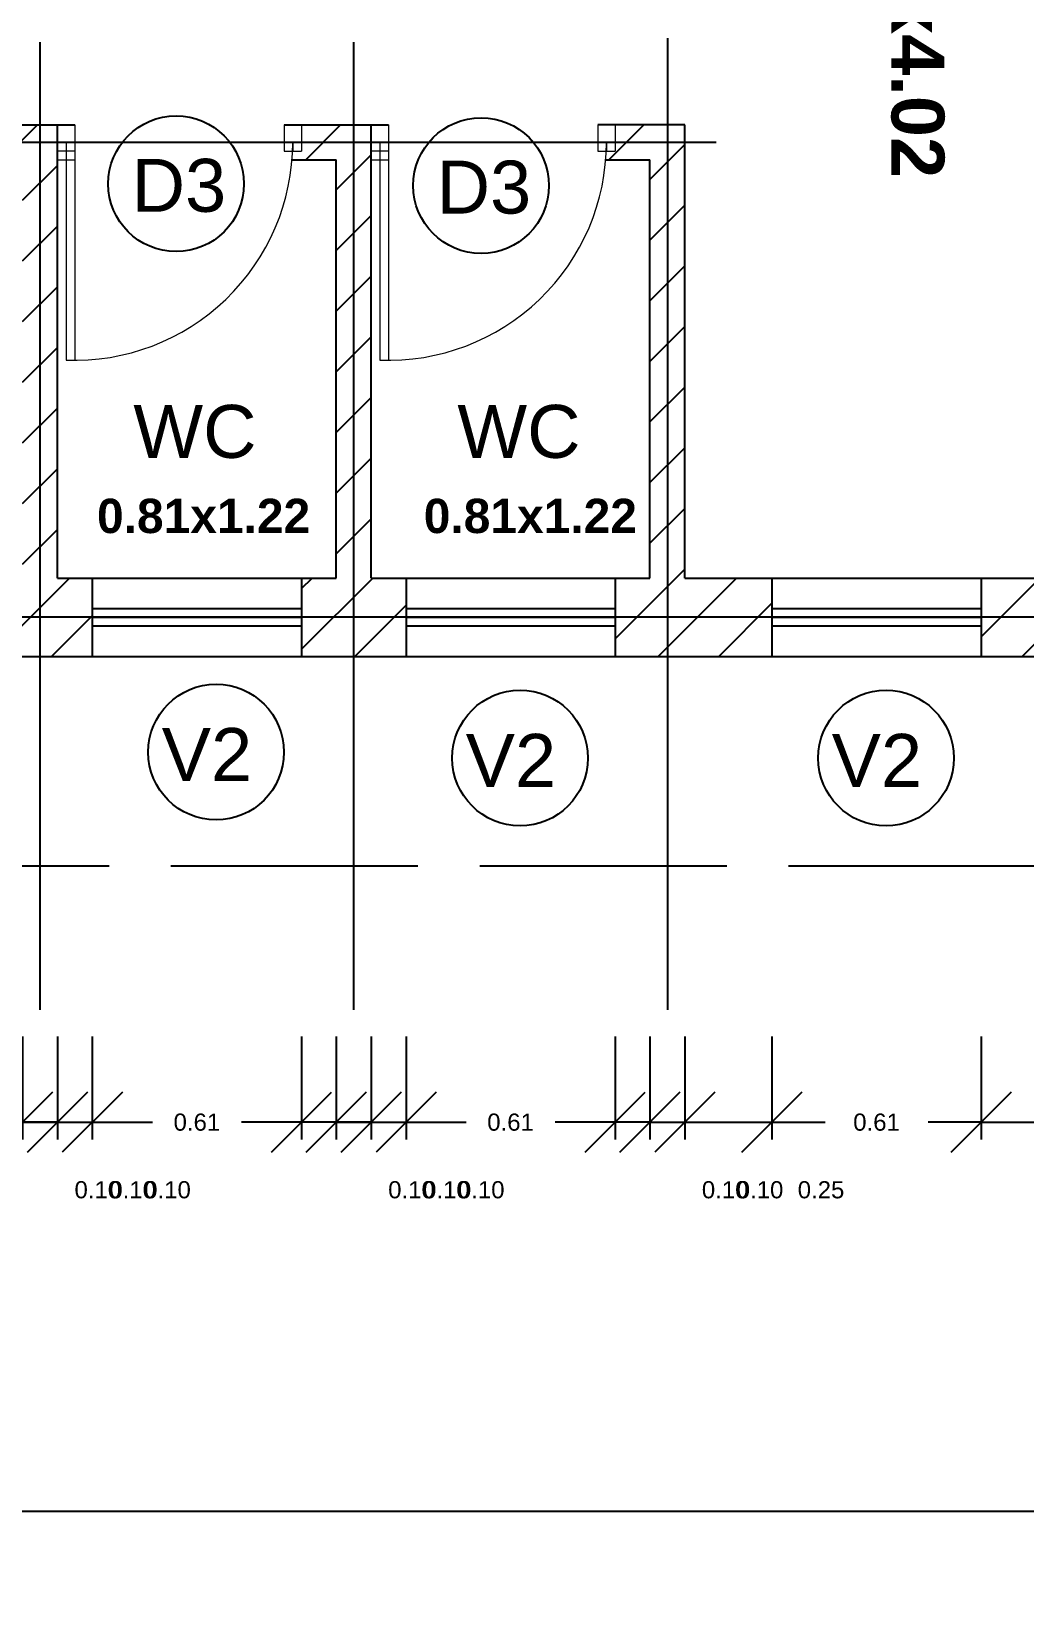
# Model space of a CAD drawing. Header units: metres. Extents: x 428 to 3974, y -4076 to 3914.
# Drawn here: x 919.43 to 922.326, y -376.481 to -371.915 of the extents above; entities that cross this region are included whole.
import ezdxf

# ---------------------------------------------------------------- set-up
doc = ezdxf.new("R2010")
doc.units = ezdxf.units.M
doc.header["$MEASUREMENT"] = 0
doc.header["$PDMODE"] = 2
doc.linetypes.add('ACAD_ISO02W100', pattern=[15, 12, -3])
doc.linetypes.add('CONTINOUS', pattern=[0])
for name, color, linetype in [('Dimension', 7, 'Continuous'), ('Frame', 7, 'Continuous'), ('Roof', 221, 'CONTINOUS'), ('trench', 7, 'Continuous'), ('wall', 150, 'Continuous'), ('window', 2, 'Continuous')]:
    doc.layers.add(name, color=color, linetype=linetype)
doc.layers.add('Doors', color=3, linetype='Continuous', lineweight=20)
doc.styles.add('labor camp', font='arial.ttf')
doc.dimstyles.new('1@100', dxfattribs={"dimtxt": 0.2, "dimasz": 0.175, "dimexe": 0.18, "dimexo": 0.0625, "dimgap": 0.09, "dimtad": 0, "dimtih": 1, "dimtoh": 1, "dimzin": 0, "dimdsep": 46, "dimtxsty": 'labor camp', "dimblk": 'OBLIQUE', "dimcen": 0.09, "dimadec": 0, "dimazin": 0, "dimtfac": 1, "dimtofl": 0, "dimtmove": 1, "dimatfit": 3, "dimfxl": 0.525, "dimfxlon": 1, "dimtolj": 1, "dimtzin": 0, "dimarcsym": 0})
doc.dimstyles.new('Copy of 1@50', dxfattribs={"dimtxt": 0.05, "dimasz": 0.175, "dimexe": 0.05, "dimexo": 0.0625, "dimgap": 0.09, "dimtad": 0, "dimtih": 1, "dimtoh": 1, "dimzin": 0, "dimdsep": 46, "dimtxsty": 'labor camp', "dimblk": 'OBLIQUE', "dimcen": 0.09, "dimadec": 0, "dimazin": 0, "dimtfac": 1, "dimtofl": 0, "dimtmove": 1, "dimatfit": 3, "dimfxl": 0.25, "dimfxlon": 1, "dimtolj": 1, "dimtzin": 0, "dimarcsym": 0})

# ---------------------------------------------------------------- blocks, each defined once
blk = doc.blocks.new('_Oblique')
at = {"color": 0, "linetype": 'ByBlock', "lineweight": -2}
blk.add_line((-0.5, -0.5), (0.5, 0.5), dxfattribs=at)
blk = doc.blocks.new('*D197')
at = {"layer": 'Defpoints', "color": 0, "transparency": 16777216}
for p in [(914.1475, -373.7373), (922.6816, -373.7373), (922.6816, -376.5882)]:
    blk.add_point(p, dxfattribs=at)
at = {"layer": 'window', "color": 0, "lineweight": -2, "transparency": 16777216}
for p, q in [((914.1475, -376.0632), (914.1475, -376.7682)), ((922.6816, -376.0632), (922.6816, -376.7682)), ((914.1475, -376.5882), (918.0646, -376.5882)), ((922.6816, -376.5882), (918.7644, -376.5882))]:
    blk.add_line(p, q, dxfattribs=at)
at = {"layer": 'window', "color": 0, "lineweight": -2, "transparency": 16777216, "xscale": 0.175, "yscale": 0.175, "zscale": 0.175, "rotation": 180}
blk.add_blockref('_Oblique', (914.1475, -376.5882), dxfattribs=at)
at = {"layer": 'window', "color": 0, "lineweight": -2, "transparency": 16777216, "xscale": 0.175, "yscale": 0.175, "zscale": 0.175}
blk.add_blockref('_Oblique', (922.6816, -376.5882), dxfattribs=at)
at = {"layer": 'window', "color": 0, "lineweight": 5, "transparency": 16777216, "insert": (918.4145, -376.5882), "char_height": 0.2, "attachment_point": 5, "style": 'labor camp'}
blk.add_mtext('\\A1;8.53', dxfattribs=at)
blk = doc.blocks.new('*D198')
at = {"layer": 'Defpoints', "color": 0, "transparency": 16777216}
for p in [(914.3761, -373.5087), (922.453, -373.5087), (922.453, -376.2296)]:
    blk.add_point(p, dxfattribs=at)
at = {"layer": 'window', "color": 0, "lineweight": -2, "transparency": 16777216}
for p, q in [((914.3761, -375.7046), (914.3761, -376.4096)), ((922.453, -375.7046), (922.453, -376.4096)), ((914.3761, -376.2296), (918.0644, -376.2296)), ((922.453, -376.2296), (918.7646, -376.2296))]:
    blk.add_line(p, q, dxfattribs=at)
at = {"layer": 'window', "color": 0, "lineweight": -2, "transparency": 16777216, "xscale": 0.175, "yscale": 0.175, "zscale": 0.175, "rotation": 180}
blk.add_blockref('_Oblique', (914.3761, -376.2296), dxfattribs=at)
at = {"layer": 'window', "color": 0, "lineweight": -2, "transparency": 16777216, "xscale": 0.175, "yscale": 0.175, "zscale": 0.175}
blk.add_blockref('_Oblique', (922.453, -376.2296), dxfattribs=at)
at = {"layer": 'window', "color": 0, "lineweight": 5, "transparency": 16777216, "insert": (918.4145, -376.2296), "char_height": 0.2, "attachment_point": 5, "style": 'labor camp'}
blk.add_mtext('\\A1;8.08', dxfattribs=at)
blk = doc.blocks.new('*D199')
at = {"layer": 'Defpoints', "color": 0, "transparency": 16777216}
for p in [(913.5375, -374.3473), (923.2916, -374.3473), (923.2916, -376.8908)]:
    blk.add_point(p, dxfattribs=at)
at = {"layer": 'window', "color": 0, "lineweight": -2, "transparency": 16777216}
for p, q in [((913.5375, -376.3658), (913.5375, -377.0708)), ((923.2916, -376.3658), (923.2916, -377.0708)), ((913.5375, -376.8908), (918.064, -376.8908)), ((923.2916, -376.8908), (918.765, -376.8908))]:
    blk.add_line(p, q, dxfattribs=at)
at = {"layer": 'window', "color": 0, "lineweight": -2, "transparency": 16777216, "xscale": 0.175, "yscale": 0.175, "zscale": 0.175, "rotation": 180}
blk.add_blockref('_Oblique', (913.5375, -376.8908), dxfattribs=at)
at = {"layer": 'window', "color": 0, "lineweight": -2, "transparency": 16777216, "xscale": 0.175, "yscale": 0.175, "zscale": 0.175}
blk.add_blockref('_Oblique', (923.2916, -376.8908), dxfattribs=at)
at = {"layer": 'window', "color": 0, "lineweight": 5, "transparency": 16777216, "insert": (918.4145, -376.8908), "char_height": 0.2, "attachment_point": 5, "style": 'labor camp'}
blk.add_mtext('\\A1;9.75', dxfattribs=at)
blk = doc.blocks.new('*D326')
at = {"layer": 'Defpoints', "color": 0, "transparency": 16777216}
for p in [(919.3035, -373.5087), (919.4051, -373.5087), (919.4051, -375.0951)]:
    blk.add_point(p, dxfattribs=at)
at = {"layer": 'trench', "color": 0, "lineweight": -2, "transparency": 16777216}
for p, q in [((919.3035, -374.8451), (919.3035, -375.1451)), ((919.4051, -374.8451), (919.4051, -375.1451)), ((919.3035, -375.0951), (919.1285, -375.0951)), ((919.4051, -375.0951), (919.5801, -375.0951))]:
    blk.add_line(p, q, dxfattribs=at)
at = {"layer": 'trench', "color": 0, "lineweight": -2, "transparency": 16777216, "xscale": 0.175, "yscale": 0.175, "zscale": 0.175}
blk.add_blockref('_Oblique', (919.3035, -375.0951), dxfattribs=at)
at = {"layer": 'trench', "color": 0, "lineweight": -2, "transparency": 16777216, "xscale": 0.175, "yscale": 0.175, "zscale": 0.175, "rotation": 180}
blk.add_blockref('_Oblique', (919.4051, -375.0951), dxfattribs=at)
at = {"layer": 'trench', "color": 0, "transparency": 16777216, "insert": (919.6243, -375.2922), "char_height": 0.05, "attachment_point": 5, "style": 'labor camp'}
blk.add_mtext('\\A1;0.10', dxfattribs=at)
blk = doc.blocks.new('*D327')
at = {"layer": 'Defpoints', "color": 0, "transparency": 16777216}
for p in [(919.4051, -373.5087), (919.5067, -373.5087), (919.5067, -375.0951)]:
    blk.add_point(p, dxfattribs=at)
at = {"layer": 'trench', "color": 0, "lineweight": -2, "transparency": 16777216}
for p, q in [((919.4051, -374.8451), (919.4051, -375.1451)), ((919.5067, -374.8451), (919.5067, -375.1451)), ((919.4051, -375.0951), (919.2301, -375.0951)), ((919.5067, -375.0951), (919.6817, -375.0951))]:
    blk.add_line(p, q, dxfattribs=at)
at = {"layer": 'trench', "color": 0, "lineweight": -2, "transparency": 16777216, "xscale": 0.175, "yscale": 0.175, "zscale": 0.175}
blk.add_blockref('_Oblique', (919.4051, -375.0951), dxfattribs=at)
at = {"layer": 'trench', "color": 0, "lineweight": -2, "transparency": 16777216, "xscale": 0.175, "yscale": 0.175, "zscale": 0.175, "rotation": 180}
blk.add_blockref('_Oblique', (919.5067, -375.0951), dxfattribs=at)
at = {"layer": 'trench', "color": 0, "transparency": 16777216, "insert": (919.7259, -375.2922), "char_height": 0.05, "attachment_point": 5, "style": 'labor camp'}
blk.add_mtext('\\A1;0.10', dxfattribs=at)
blk = doc.blocks.new('*D328')
at = {"layer": 'Defpoints', "color": 0, "transparency": 16777216}
for p in [(919.5067, -373.5087), (919.6083, -373.5087), (919.6083, -375.0951)]:
    blk.add_point(p, dxfattribs=at)
at = {"layer": 'trench', "color": 0, "lineweight": -2, "transparency": 16777216}
for p, q in [((919.5067, -374.8451), (919.5067, -375.1451)), ((919.6083, -374.8451), (919.6083, -375.1451)), ((919.5067, -375.0951), (919.3317, -375.0951)), ((919.6083, -375.0951), (919.7833, -375.0951))]:
    blk.add_line(p, q, dxfattribs=at)
at = {"layer": 'trench', "color": 0, "lineweight": -2, "transparency": 16777216, "xscale": 0.175, "yscale": 0.175, "zscale": 0.175}
blk.add_blockref('_Oblique', (919.5067, -375.0951), dxfattribs=at)
at = {"layer": 'trench', "color": 0, "lineweight": -2, "transparency": 16777216, "xscale": 0.175, "yscale": 0.175, "zscale": 0.175, "rotation": 180}
blk.add_blockref('_Oblique', (919.6083, -375.0951), dxfattribs=at)
at = {"layer": 'trench', "color": 0, "transparency": 16777216, "insert": (919.8275, -375.2922), "char_height": 0.05, "attachment_point": 5, "style": 'labor camp'}
blk.add_mtext('\\A1;0.10', dxfattribs=at)
blk = doc.blocks.new('*D329')
at = {"layer": 'Defpoints', "color": 0, "transparency": 16777216}
for p in [(919.6083, -373.5087), (920.2179, -373.5087), (920.2179, -375.0951)]:
    blk.add_point(p, dxfattribs=at)
at = {"layer": 'trench', "color": 0, "lineweight": -2, "transparency": 16777216}
for p, q in [((919.6083, -374.8451), (919.6083, -375.1451)), ((920.2179, -374.8451), (920.2179, -375.1451)), ((919.6083, -375.0951), (919.763, -375.0951)), ((920.2179, -375.0951), (920.0632, -375.0951))]:
    blk.add_line(p, q, dxfattribs=at)
at = {"layer": 'trench', "color": 0, "lineweight": -2, "transparency": 16777216, "xscale": 0.175, "yscale": 0.175, "zscale": 0.175, "rotation": 180}
blk.add_blockref('_Oblique', (919.6083, -375.0951), dxfattribs=at)
at = {"layer": 'trench', "color": 0, "lineweight": -2, "transparency": 16777216, "xscale": 0.175, "yscale": 0.175, "zscale": 0.175}
blk.add_blockref('_Oblique', (920.2179, -375.0951), dxfattribs=at)
at = {"layer": 'trench', "color": 0, "transparency": 16777216, "insert": (919.9131, -375.0951), "char_height": 0.05, "attachment_point": 5, "style": 'labor camp'}
blk.add_mtext('\\A1;0.61', dxfattribs=at)
blk = doc.blocks.new('*D330')
at = {"layer": 'Defpoints', "color": 0, "transparency": 16777216}
for p in [(920.2179, -373.5087), (920.3195, -373.5087), (920.3195, -375.0951)]:
    blk.add_point(p, dxfattribs=at)
at = {"layer": 'trench', "color": 0, "lineweight": -2, "transparency": 16777216}
for p, q in [((920.2179, -374.8451), (920.2179, -375.1451)), ((920.3195, -374.8451), (920.3195, -375.1451)), ((920.2179, -375.0951), (920.0429, -375.0951)), ((920.3195, -375.0951), (920.4945, -375.0951))]:
    blk.add_line(p, q, dxfattribs=at)
at = {"layer": 'trench', "color": 0, "lineweight": -2, "transparency": 16777216, "xscale": 0.175, "yscale": 0.175, "zscale": 0.175}
blk.add_blockref('_Oblique', (920.2179, -375.0951), dxfattribs=at)
at = {"layer": 'trench', "color": 0, "lineweight": -2, "transparency": 16777216, "xscale": 0.175, "yscale": 0.175, "zscale": 0.175, "rotation": 180}
blk.add_blockref('_Oblique', (920.3195, -375.0951), dxfattribs=at)
at = {"layer": 'trench', "color": 0, "transparency": 16777216, "insert": (920.5387, -375.2922), "char_height": 0.05, "attachment_point": 5, "style": 'labor camp'}
blk.add_mtext('\\A1;0.10', dxfattribs=at)
blk = doc.blocks.new('*D331')
at = {"layer": 'Defpoints', "color": 0, "transparency": 16777216}
for p in [(920.3195, -373.5087), (920.4211, -373.5087), (920.4211, -375.0951)]:
    blk.add_point(p, dxfattribs=at)
at = {"layer": 'trench', "color": 0, "lineweight": -2, "transparency": 16777216}
for p, q in [((920.3195, -374.8451), (920.3195, -375.1451)), ((920.4211, -374.8451), (920.4211, -375.1451)), ((920.3195, -375.0951), (920.1445, -375.0951)), ((920.4211, -375.0951), (920.5961, -375.0951))]:
    blk.add_line(p, q, dxfattribs=at)
at = {"layer": 'trench', "color": 0, "lineweight": -2, "transparency": 16777216, "xscale": 0.175, "yscale": 0.175, "zscale": 0.175}
blk.add_blockref('_Oblique', (920.3195, -375.0951), dxfattribs=at)
at = {"layer": 'trench', "color": 0, "lineweight": -2, "transparency": 16777216, "xscale": 0.175, "yscale": 0.175, "zscale": 0.175, "rotation": 180}
blk.add_blockref('_Oblique', (920.4211, -375.0951), dxfattribs=at)
at = {"layer": 'trench', "color": 0, "transparency": 16777216, "insert": (920.6403, -375.2922), "char_height": 0.05, "attachment_point": 5, "style": 'labor camp'}
blk.add_mtext('\\A1;0.10', dxfattribs=at)
blk = doc.blocks.new('*D332')
at = {"layer": 'Defpoints', "color": 0, "transparency": 16777216}
for p in [(920.4211, -373.5087), (920.5227, -373.5087), (920.5227, -375.0951)]:
    blk.add_point(p, dxfattribs=at)
at = {"layer": 'trench', "color": 0, "lineweight": -2, "transparency": 16777216}
for p, q in [((920.4211, -374.8451), (920.4211, -375.1451)), ((920.5227, -374.8451), (920.5227, -375.1451)), ((920.4211, -375.0951), (920.2461, -375.0951)), ((920.5227, -375.0951), (920.6977, -375.0951))]:
    blk.add_line(p, q, dxfattribs=at)
at = {"layer": 'trench', "color": 0, "lineweight": -2, "transparency": 16777216, "xscale": 0.175, "yscale": 0.175, "zscale": 0.175}
blk.add_blockref('_Oblique', (920.4211, -375.0951), dxfattribs=at)
at = {"layer": 'trench', "color": 0, "lineweight": -2, "transparency": 16777216, "xscale": 0.175, "yscale": 0.175, "zscale": 0.175, "rotation": 180}
blk.add_blockref('_Oblique', (920.5227, -375.0951), dxfattribs=at)
at = {"layer": 'trench', "color": 0, "transparency": 16777216, "insert": (920.7419, -375.2922), "char_height": 0.05, "attachment_point": 5, "style": 'labor camp'}
blk.add_mtext('\\A1;0.10', dxfattribs=at)
blk = doc.blocks.new('*D333')
at = {"layer": 'Defpoints', "color": 0, "transparency": 16777216}
for p in [(920.5227, -373.5087), (921.1322, -373.5087), (921.1322, -375.0951)]:
    blk.add_point(p, dxfattribs=at)
at = {"layer": 'trench', "color": 0, "lineweight": -2, "transparency": 16777216}
for p, q in [((920.5227, -374.8451), (920.5227, -375.1451)), ((921.1322, -374.8451), (921.1322, -375.1451)), ((920.5227, -375.0951), (920.6773, -375.0951)), ((921.1322, -375.0951), (920.9776, -375.0951))]:
    blk.add_line(p, q, dxfattribs=at)
at = {"layer": 'trench', "color": 0, "lineweight": -2, "transparency": 16777216, "xscale": 0.175, "yscale": 0.175, "zscale": 0.175, "rotation": 180}
blk.add_blockref('_Oblique', (920.5227, -375.0951), dxfattribs=at)
at = {"layer": 'trench', "color": 0, "lineweight": -2, "transparency": 16777216, "xscale": 0.175, "yscale": 0.175, "zscale": 0.175}
blk.add_blockref('_Oblique', (921.1322, -375.0951), dxfattribs=at)
at = {"layer": 'trench', "color": 0, "transparency": 16777216, "insert": (920.8274, -375.0951), "char_height": 0.05, "attachment_point": 5, "style": 'labor camp'}
blk.add_mtext('\\A1;0.61', dxfattribs=at)
blk = doc.blocks.new('*D334')
at = {"layer": 'Defpoints', "color": 0, "transparency": 16777216}
for p in [(921.1322, -373.5087), (921.2338, -373.5087), (921.2338, -375.0951)]:
    blk.add_point(p, dxfattribs=at)
at = {"layer": 'trench', "color": 0, "lineweight": -2, "transparency": 16777216}
for p, q in [((921.1322, -374.8451), (921.1322, -375.1451)), ((921.2338, -374.8451), (921.2338, -375.1451)), ((921.1322, -375.0951), (920.9572, -375.0951)), ((921.2338, -375.0951), (921.4088, -375.0951))]:
    blk.add_line(p, q, dxfattribs=at)
at = {"layer": 'trench', "color": 0, "lineweight": -2, "transparency": 16777216, "xscale": 0.175, "yscale": 0.175, "zscale": 0.175}
blk.add_blockref('_Oblique', (921.1322, -375.0951), dxfattribs=at)
at = {"layer": 'trench', "color": 0, "lineweight": -2, "transparency": 16777216, "xscale": 0.175, "yscale": 0.175, "zscale": 0.175, "rotation": 180}
blk.add_blockref('_Oblique', (921.2338, -375.0951), dxfattribs=at)
at = {"layer": 'trench', "color": 0, "transparency": 16777216, "insert": (921.453, -375.2922), "char_height": 0.05, "attachment_point": 5, "style": 'labor camp'}
blk.add_mtext('\\A1;0.10', dxfattribs=at)
blk = doc.blocks.new('*D335')
at = {"layer": 'Defpoints', "color": 0, "transparency": 16777216}
for p in [(921.2338, -373.5087), (921.3354, -373.5087), (921.3354, -375.0951)]:
    blk.add_point(p, dxfattribs=at)
at = {"layer": 'trench', "color": 0, "lineweight": -2, "transparency": 16777216}
for p, q in [((921.2338, -374.8451), (921.2338, -375.1451)), ((921.3354, -374.8451), (921.3354, -375.1451)), ((921.2338, -375.0951), (921.0588, -375.0951)), ((921.3354, -375.0951), (921.5104, -375.0951))]:
    blk.add_line(p, q, dxfattribs=at)
at = {"layer": 'trench', "color": 0, "lineweight": -2, "transparency": 16777216, "xscale": 0.175, "yscale": 0.175, "zscale": 0.175}
blk.add_blockref('_Oblique', (921.2338, -375.0951), dxfattribs=at)
at = {"layer": 'trench', "color": 0, "lineweight": -2, "transparency": 16777216, "xscale": 0.175, "yscale": 0.175, "zscale": 0.175, "rotation": 180}
blk.add_blockref('_Oblique', (921.3354, -375.0951), dxfattribs=at)
at = {"layer": 'trench', "color": 0, "transparency": 16777216, "insert": (921.5546, -375.2922), "char_height": 0.05, "attachment_point": 5, "style": 'labor camp'}
blk.add_mtext('\\A1;0.10', dxfattribs=at)
blk = doc.blocks.new('*D336')
at = {"layer": 'Defpoints', "color": 0, "transparency": 16777216}
for p in [(921.3354, -373.5087), (921.5894, -373.5087), (921.5894, -375.0951)]:
    blk.add_point(p, dxfattribs=at)
at = {"layer": 'trench', "color": 0, "lineweight": -2, "transparency": 16777216}
for p, q in [((921.3354, -374.8451), (921.3354, -375.1451)), ((921.5894, -374.8451), (921.5894, -375.1451)), ((921.3354, -375.0951), (921.5894, -375.0951))]:
    blk.add_line(p, q, dxfattribs=at)
at = {"layer": 'trench', "color": 0, "lineweight": -2, "transparency": 16777216, "xscale": 0.175, "yscale": 0.175, "zscale": 0.175, "rotation": 180}
blk.add_blockref('_Oblique', (921.3354, -375.0951), dxfattribs=at)
at = {"layer": 'trench', "color": 0, "lineweight": -2, "transparency": 16777216, "xscale": 0.175, "yscale": 0.175, "zscale": 0.175}
blk.add_blockref('_Oblique', (921.5894, -375.0951), dxfattribs=at)
at = {"layer": 'trench', "color": 0, "transparency": 16777216, "insert": (921.7324, -375.2922), "char_height": 0.05, "attachment_point": 5, "style": 'labor camp'}
blk.add_mtext('\\A1;0.25', dxfattribs=at)
blk = doc.blocks.new('*D337')
at = {"layer": 'Defpoints', "color": 0, "transparency": 16777216}
for p in [(921.5894, -373.5087), (922.199, -373.5087), (922.199, -375.0951)]:
    blk.add_point(p, dxfattribs=at)
at = {"layer": 'trench', "color": 0, "lineweight": -2, "transparency": 16777216}
for p, q in [((921.5894, -374.8451), (921.5894, -375.1451)), ((922.199, -374.8451), (922.199, -375.1451)), ((921.5894, -375.0951), (921.7441, -375.0951)), ((922.199, -375.0951), (922.0443, -375.0951))]:
    blk.add_line(p, q, dxfattribs=at)
at = {"layer": 'trench', "color": 0, "lineweight": -2, "transparency": 16777216, "xscale": 0.175, "yscale": 0.175, "zscale": 0.175, "rotation": 180}
blk.add_blockref('_Oblique', (921.5894, -375.0951), dxfattribs=at)
at = {"layer": 'trench', "color": 0, "lineweight": -2, "transparency": 16777216, "xscale": 0.175, "yscale": 0.175, "zscale": 0.175}
blk.add_blockref('_Oblique', (922.199, -375.0951), dxfattribs=at)
at = {"layer": 'trench', "color": 0, "transparency": 16777216, "insert": (921.8942, -375.0951), "char_height": 0.05, "attachment_point": 5, "style": 'labor camp'}
blk.add_mtext('\\A1;0.61', dxfattribs=at)
blk = doc.blocks.new('*D338')
at = {"layer": 'Defpoints', "color": 0, "transparency": 16777216}
for p in [(922.199, -373.5087), (922.453, -373.5087), (922.453, -375.0951)]:
    blk.add_point(p, dxfattribs=at)
at = {"layer": 'trench', "color": 0, "lineweight": -2, "transparency": 16777216}
for p, q in [((922.199, -374.8451), (922.199, -375.1451)), ((922.453, -374.8451), (922.453, -375.1451)), ((922.199, -375.0951), (922.453, -375.0951))]:
    blk.add_line(p, q, dxfattribs=at)
at = {"layer": 'trench', "color": 0, "lineweight": -2, "transparency": 16777216, "xscale": 0.175, "yscale": 0.175, "zscale": 0.175, "rotation": 180}
blk.add_blockref('_Oblique', (922.199, -375.0951), dxfattribs=at)
at = {"layer": 'trench', "color": 0, "lineweight": -2, "transparency": 16777216, "xscale": 0.175, "yscale": 0.175, "zscale": 0.175}
blk.add_blockref('_Oblique', (922.453, -375.0951), dxfattribs=at)
at = {"layer": 'trench', "color": 0, "transparency": 16777216, "insert": (922.596, -375.2922), "char_height": 0.05, "attachment_point": 5, "style": 'labor camp'}
blk.add_mtext('\\A1;0.25', dxfattribs=at)

msp = doc.modelspace()

# ---------------------------------------------------------------- hatches: boundary and pattern name
at = {"layer": 'trench'}
h = msp.add_hatch(dxfattribs=at)
h.set_pattern_fill('ANSI31', color=256)
h.set_pattern_definition([(45, (-40.89757, -1.05159), (-0.088388348, 0.088388348), [])])
h.paths.add_polyline_path([(922.6816, -369.3877), (922.199, -369.3877), (922.199, -369.502), (922.453, -369.502), (922.453, -373.5087), (922.199, -373.5087), (922.199, -373.7373), (922.6816, -373.7373)])
h.paths.add_polyline_path([(921.5894, -373.5087), (921.3354, -373.5087), (921.3354, -372.188), (921.1322, -372.188), (921.1322, -372.2642), (921.1063, -372.2642, -0.010019), (921.1048, -372.2896), (921.2338, -372.2896), (921.2338, -373.5087), (921.1322, -373.5087), (921.1322, -373.7373), (921.5894, -373.7373)])
h.paths.add_polyline_path([(920.5227, -373.5087), (920.4211, -373.5087), (920.4211, -372.188), (920.2179, -372.188), (920.2179, -372.2642), (920.192, -372.2642, -0.010019), (920.1904, -372.2896), (920.3195, -372.2896), (920.3195, -373.5087), (920.2179, -373.5087), (920.2179, -373.7373), (920.5227, -373.7373)])
h.paths.add_polyline_path([(919.6083, -373.5087), (919.5067, -373.5087), (919.5067, -372.188), (919.3035, -372.188), (919.3035, -372.2642), (919.2776, -372.2642, -0.010019), (919.2761, -372.2896), (919.4051, -372.2896), (919.4051, -373.5087), (919.3035, -373.5087), (919.3035, -373.7373), (919.6083, -373.7373)])
h.paths.add_polyline_path([(918.6939, -373.5087), (918.5923, -373.5087), (918.5923, -372.188), (918.3891, -372.188), (918.3891, -372.2642), (918.3632, -372.2642, -0.010019), (918.3617, -372.2896), (918.4907, -372.2896), (918.4907, -373.5087), (918.3891, -373.5087), (918.3891, -373.7373), (918.6939, -373.7373)])
h.paths.add_polyline_path([(917.7796, -373.5087), (917.678, -373.5087), (917.678, -372.2896), (917.678, -372.188), (917.5764, -372.188), (917.5002, -372.188), (917.5002, -372.2642), (917.4743, -372.2642, -0.010019), (917.4727, -372.2896), (917.5764, -372.2896), (917.5764, -373.5087), (917.5002, -373.5087), (917.5002, -373.7373), (917.7796, -373.7373)])
h.paths.add_polyline_path([(916.8906, -373.5087), (916.789, -373.5087), (916.789, -372.2896), (916.789, -372.188), (916.6874, -372.188), (916.6874, -373.5087), (914.3761, -373.5087), (914.3761, -372.1403), (914.2797, -372.1403), (914.2797, -373.7373), (916.8906, -373.7373)])
h.paths.add_polyline_path([(914.2797, -372.1403), (914.1475, -372.1403), (914.1475, -373.7373), (914.2797, -373.7373)])

# ---------------------------------------------------------------- linework, layer by layer
at = {"color": 5}
for p, q in [((919.2527, -372.188), (919.5575, -372.188)), ((920.1671, -372.188), (920.4719, -372.188)), ((920.4211, -373.5087), (920.4211, -372.188)), ((921.3354, -372.188), (921.0814, -372.188)), ((921.3354, -373.5087), (921.3354, -372.188)), ((920.1904, -372.2896), (920.3195, -372.2896)), ((920.1904, -372.2896), (920.3195, -372.2896)), ((920.3195, -373.5087), (920.3195, -372.2896)), ((921.1048, -372.2896), (921.2338, -372.2896)), ((921.1048, -372.2896), (921.2338, -372.2896)), ((921.2338, -373.5087), (921.2338, -372.2896)), ((919.5067, -373.5087), (920.0147, -373.5087)), ((919.6083, -373.5087), (920.3195, -373.5087)), ((920.4211, -373.5087), (921.2338, -373.5087)), ((921.3354, -373.5087), (922.453, -373.5087))]:
    msp.add_line(p, q, dxfattribs=at)
at = {"color": 4}
for p, q in [((919.6083, -373.5087), (919.6083, -373.7373)), ((920.2179, -373.5087), (920.2179, -373.7373)), ((920.5227, -373.5087), (920.5227, -373.7373)), ((921.1322, -373.5087), (921.1322, -373.7373)), ((921.5894, -373.5087), (921.5894, -373.7373)), ((922.199, -373.5087), (922.199, -373.7373)), ((919.6083, -373.5976), (920.2179, -373.5976)), ((920.5227, -373.5976), (921.1322, -373.5976)), ((921.5894, -373.5976), (922.199, -373.5976)), ((919.6083, -373.623), (920.2179, -373.623)), ((919.6083, -373.6484), (920.2179, -373.6484)), ((920.5227, -373.623), (921.1322, -373.623)), ((920.5227, -373.6484), (921.1322, -373.6484)), ((921.5894, -373.623), (922.199, -373.623)), ((921.5894, -373.6484), (922.199, -373.6484))]:
    msp.add_line(p, q, dxfattribs=at)
for centre in [(919.8526, -372.3596), (920.7416, -372.3649), (919.9691, -374.0161), (920.8551, -374.0334), (921.9218, -374.0334)]:
    msp.add_circle(centre, 0.1978)
at = {"layer": 'Doors'}
for p, q in [((919.5067, -372.188), (919.5575, -372.188)), ((919.5067, -372.2642), (919.5067, -372.188)), ((919.5575, -372.188), (919.5575, -372.2642)), ((920.2179, -372.188), (920.1671, -372.188)), ((920.1671, -372.188), (920.1671, -372.2642)), ((920.2179, -372.188), (920.2179, -372.2642)), ((920.4211, -372.188), (920.4719, -372.188)), ((920.4211, -372.2642), (920.4211, -372.188)), ((920.4719, -372.188), (920.4719, -372.2642)), ((921.1322, -372.188), (921.0814, -372.188)), ((921.0814, -372.188), (921.0814, -372.2642)), ((921.1322, -372.188), (921.1322, -372.2642)), ((919.5321, -372.2388), (919.5321, -372.2642)), ((919.5575, -372.2388), (919.5321, -372.2388)), ((920.1671, -372.2388), (920.1925, -372.2388)), ((920.1925, -372.2388), (920.1925, -372.2642)), ((920.4465, -372.2388), (920.4465, -372.2642)), ((920.4719, -372.2388), (920.4465, -372.2388)), ((921.0814, -372.2388), (921.1068, -372.2388)), ((921.1068, -372.2388), (921.1068, -372.2642)), ((919.5575, -372.2642), (919.5067, -372.2642)), ((919.5067, -372.2896), (919.5575, -372.2896)), ((919.5067, -372.2896), (919.5575, -372.2896)), ((919.5321, -372.2642), (919.5321, -372.8737)), ((919.5575, -372.2642), (919.5575, -372.8737)), ((920.1671, -372.2642), (920.2179, -372.2642)), ((920.4719, -372.2642), (920.4211, -372.2642)), ((920.4211, -372.2896), (920.4719, -372.2896)), ((920.4211, -372.2896), (920.4719, -372.2896)), ((920.4465, -372.2642), (920.4465, -372.8737)), ((920.4719, -372.2642), (920.4719, -372.8737)), ((921.0814, -372.2642), (921.1322, -372.2642))]:
    msp.add_line(p, q, dxfattribs=at)
for centre in [(919.5575, -372.2388), (920.4719, -372.2388)]:
    msp.add_arc(centre, 0.635, 267.7076, 0, dxfattribs=at)
at = {"layer": 'Frame', "color": 3}
for p, q in [((919.4559, -374.7671), (919.4559, -371.9469)), ((920.3703, -374.7671), (920.3703, -371.9469)), ((921.2846, -371.9351), (921.2846, -374.7671)), ((921.4272, -372.2388), (916.4493, -372.2388)), ((923.8825, -373.623), (913.6034, -373.623))]:
    msp.add_line(p, q, dxfattribs=at)
at = {"layer": 'Roof', "linetype": 'ACAD_ISO02W100', "ltscale": 0.06}
msp.add_line((913.5375, -374.3473), (923.2916, -374.3473), dxfattribs=at)
at = {"layer": 'wall', "color": 5}
for p, q in [((919.5067, -373.5087), (919.5067, -372.188)), ((914.1475, -373.7373), (922.6816, -373.7373))]:
    msp.add_line(p, q, dxfattribs=at)

# ---------------------------------------------------------------- texts
at = {"layer": 'Dimension', "insert": (922.092, -371.3842), "char_height": 0.154299, "width": 0.093928, "attachment_point": 1, "rotation": 270, "style": 'labor camp'}
msp.add_mtext('{\\fArial|b1|i0|c0|p34;\\L \\l1.12x4.02}', dxfattribs=at)
at = {"layer": 'Dimension', "attachment_point": 1, "style": 'labor camp'}
for s, insert, char_height, width in [('D3', (919.723, -372.2869), 0.1543, 0.093928), ('D3', (920.612, -372.2921), 0.1543, 0.093928), ('WC', (919.7278, -373.0042), 0.1543, 1.098589), ('WC', (920.6723, -373.0042), 0.1543, 1.098589), ('{\\fArial|b1|i0|c0|p34; 0.81x1.22}', (919.5831, -373.2777), 0.1, 1.414336), ('{\\fArial|b1|i0|c0|p34; 0.81x1.22}', (920.5356, -373.2777), 0.1, 1.414336), ('V2', (919.8106, -373.946), 0.1543, 0.093928), ('V2', (920.6966, -373.9632), 0.1543, 0.093928), ('V2', (921.7633, -373.9632), 0.1543, 0.093928)]:
    msp.add_mtext(s, dxfattribs=dict(at, insert=insert, char_height=char_height, width=width))

# ---------------------------------------------------------------- dimensions: what is measured, and where the dimension line sits
at = {"layer": 'trench'}
for base, p1, p2, picture, middle in [((919.4051, -375.0951), (919.3035, -373.5087), (919.4051, -373.5087), '*D326', (919.6243, -375.2922)), ((919.5067, -375.0951), (919.4051, -373.5087), (919.5067, -373.5087), '*D327', (919.7259, -375.2922)), ((919.6083, -375.0951), (919.5067, -373.5087), (919.6083, -373.5087), '*D328', (919.8275, -375.2922)), ((920.2179, -375.0951), (919.6083, -373.5087), (920.2179, -373.5087), '*D329', (919.9131, -375.0951)), ((920.3195, -375.0951), (920.2179, -373.5087), (920.3195, -373.5087), '*D330', (920.5387, -375.2922)), ((920.4211, -375.0951), (920.3195, -373.5087), (920.4211, -373.5087), '*D331', (920.6403, -375.2922)), ((920.5227, -375.0951), (920.4211, -373.5087), (920.5227, -373.5087), '*D332', (920.7419, -375.2922)), ((921.1322, -375.0951), (920.5227, -373.5087), (921.1322, -373.5087), '*D333', (920.8274, -375.0951)), ((921.2338, -375.0951), (921.1322, -373.5087), (921.2338, -373.5087), '*D334', (921.453, -375.2922)), ((921.3354, -375.0951), (921.2338, -373.5087), (921.3354, -373.5087), '*D335', (921.5546, -375.2922)), ((921.5894, -375.0951), (921.3354, -373.5087), (921.5894, -373.5087), '*D336', (921.7324, -375.2922)), ((922.199, -375.0951), (921.5894, -373.5087), (922.199, -373.5087), '*D337', (921.8942, -375.0951)), ((922.453, -375.0951), (922.199, -373.5087), (922.453, -373.5087), '*D338', (922.596, -375.2922))]:
    dim = msp.add_linear_dim(base=base, p1=p1, p2=p2, dimstyle='Copy of 1@50', dxfattribs=at)
    dim.commit()
    dim.dimension.update_dxf_attribs({"geometry": picture, "text_midpoint": middle})
at = {"layer": 'window', "color": 0, "lineweight": 5}
for base, p1, p2, picture, middle in [((922.453, -376.2296), (914.3761, -373.5087), (922.453, -373.5087), '*D198', (918.4145, -376.2296)), ((922.6816, -376.5882), (914.1475, -373.7373), (922.6816, -373.7373), '*D197', (918.4145, -376.5882)), ((923.2916, -376.8908), (913.5375, -374.3473), (923.2916, -374.3473), '*D199', (918.4145, -376.8908))]:
    dim = msp.add_linear_dim(base=base, p1=p1, p2=p2, dimstyle='1@100', dxfattribs=at)
    dim.commit()
    dim.dimension.update_dxf_attribs({"geometry": picture, "text_midpoint": middle})

doc.saveas('drawing.dxf')
